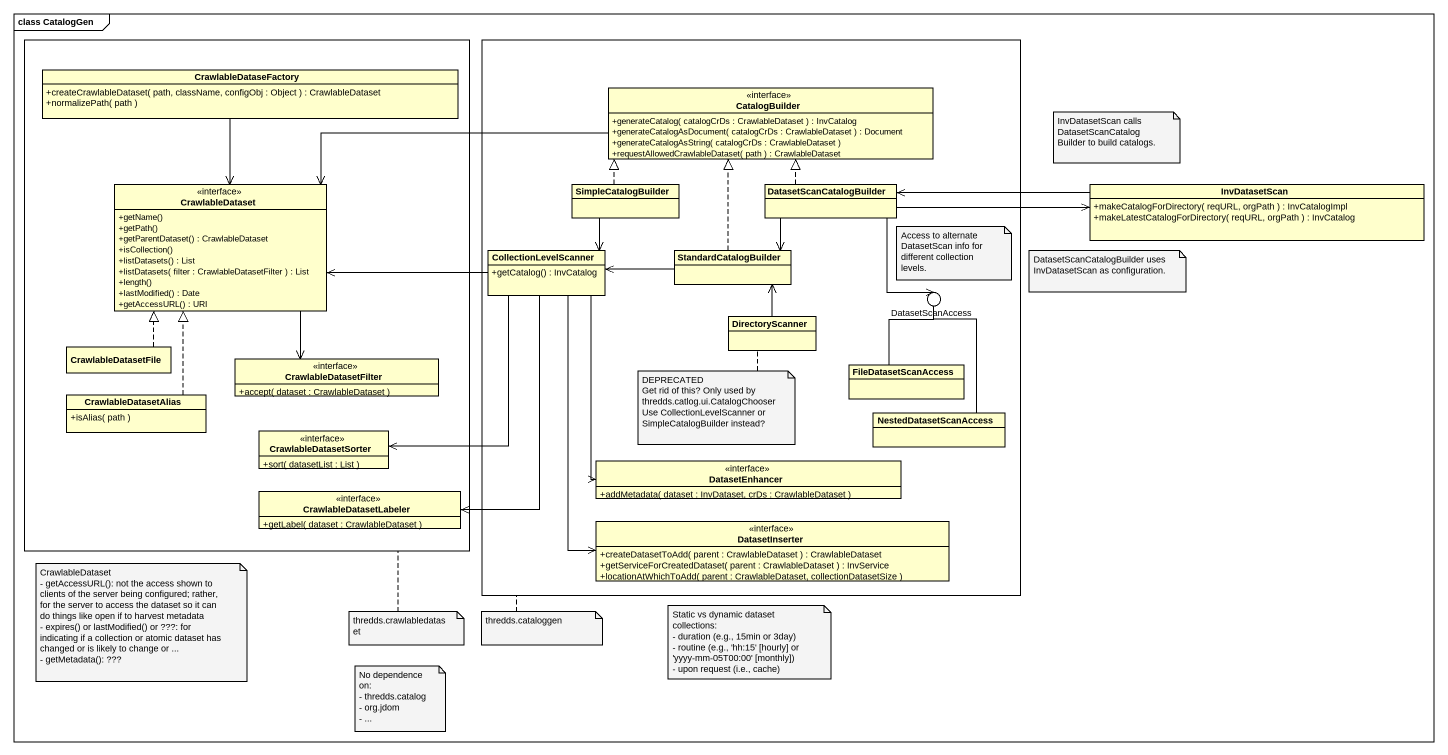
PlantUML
@startuml
mainframe class CatalogGen
allowmixing
hide circle
hide empty members
skinparam classAttributeIconSize 0
rectangle " " as rectangle1 {
  class CrawlableDataseFactory {
    +createCrawlableDataset( path, className, configObj : Object ) : CrawlableDataset
    +normalizePath( path )
  }
  interface CrawlableDataset {
    +getName()
    +getPath()
    +getParentDataset() : CrawlableDataset
    +isCollection()
    +listDatasets() : List
    +listDatasets( filter : CrawlableDatasetFilter ) : List
    +length()
    +lastModified() : Date
    +getAccessURL() : URI
  }
  class CrawlableDatasetFile
  interface CrawlableDatasetFilter {
    +accept( dataset : CrawlableDataset )
  }
  class CrawlableDatasetAlias {
    +isAlias( path )
  }
  interface CrawlableDatasetSorter {
    +sort( datasetList : List )
  }
  interface CrawlableDatasetLabeler {
    +getLabel( dataset : CrawlableDataset )
  }
}
rectangle " " as rectangle2 {
  interface CatalogBuilder {
    +generateCatalog( catalogCrDs : CrawlableDataset ) : InvCatalog
    +generateCatalogAsDocument( catalogCrDs : CrawlableDataset ) : Document
    +generateCatalogAsString( catalogCrDs : CrawlableDataset )
    +requestAllowedCrawlableDataset( path ) : CrawlableDataset
  }
  class SimpleCatalogBuilder
  class DatasetScanCatalogBuilder
  class CollectionLevelScanner {
    +getCatalog() : InvCatalog
  }
  class StandardCatalogBuilder
  class DirectoryScanner
  class FileDatasetScanAccess
  class NestedDatasetScanAccess
  interface DatasetEnhancer {
    +addMetadata( dataset : InvDataset, crDs : CrawlableDataset )
  }
  interface DatasetInserter {
    +createDatasetToAdd( parent : CrawlableDataset ) : CrawlableDataset
    +getServiceForCreatedDataset( parent : CrawlableDataset ) : InvService
    +locationAtWhichToAdd( parent : CrawlableDataset, collectionDatasetSize )
  }
}
class InvDatasetScan {
  +makeCatalogForDirectory( reqURL, orgPath ) : InvCatalogImpl
  +makeLatestCatalogForDirectory( reqURL, orgPath ) : InvCatalog
}
() DatasetScanAccess
rectangle2 -right- DatasetScanAccess
CrawlableDataseFactory --> CrawlableDataset
CatalogBuilder -left-> CrawlableDataset
CrawlableDataset --> CrawlableDatasetFilter
SimpleCatalogBuilder .right.|> CatalogBuilder
SimpleCatalogBuilder --> CollectionLevelScanner
DatasetScanCatalogBuilder .up.|> CatalogBuilder
DatasetScanCatalogBuilder -right-> InvDatasetScan
DatasetScanCatalogBuilder --> StandardCatalogBuilder
DatasetScanCatalogBuilder --> DatasetScanAccess
InvDatasetScan -left-> DatasetScanCatalogBuilder
CollectionLevelScanner -left-> CrawlableDataset
CollectionLevelScanner --> CrawlableDatasetSorter
CollectionLevelScanner --> CrawlableDatasetLabeler
CollectionLevelScanner --> DatasetEnhancer
CollectionLevelScanner --> DatasetInserter
StandardCatalogBuilder .up.|> CatalogBuilder
StandardCatalogBuilder -left-> CollectionLevelScanner
DirectoryScanner -up-> StandardCatalogBuilder
CrawlableDatasetFile .up.|> CrawlableDataset
FileDatasetScanAccess -up- DatasetScanAccess
CrawlableDatasetAlias .up.|> CrawlableDataset
NestedDatasetScanAccess -up- DatasetScanAccess
note as N1
  InvDatasetScan calls DatasetScanCatalogBuilder to build catalogs.
end note
note as N2
  Access to alternate DatasetScan info for different collection levels.
end note
note as N3
  DatasetScanCatalogBuilder uses InvDatasetScan as configuration.
end note
note bottom of DirectoryScanner
  DEPRECATED
  Get rid of this? Only used by thredds.catlog.ui.CatalogChooser Use CollectionLevelScanner or SimpleCatalogBuilder instead?
end note
note as N5
  CrawlableDataset
  - getAccessURL(): not the access shown to clients of the server being configured; rather, for the server to access the dataset so it can do things like open if to harvest metadata
  - expires() or lastModified() or ???: for indicating if a collection or atomic dataset has changed or is likely to change or ...
  - getMetadata(): ???
end note
note as N6
  Static vs dynamic dataset collections:
  - duration (e.g., 15min or 3day)
  - routine (e.g., 'hh:15' [hourly] or 'yyyy-mm-05T00:00' [monthly])
  - upon request (i.e., cache)
end note
note bottom of rectangle1 : thredds.crawlabledataset
note bottom of rectangle2 : thredds.cataloggen
note as N9
  No dependence on:
  - thredds.catalog
  - org.jdom
  - ...
end note
@enduml
